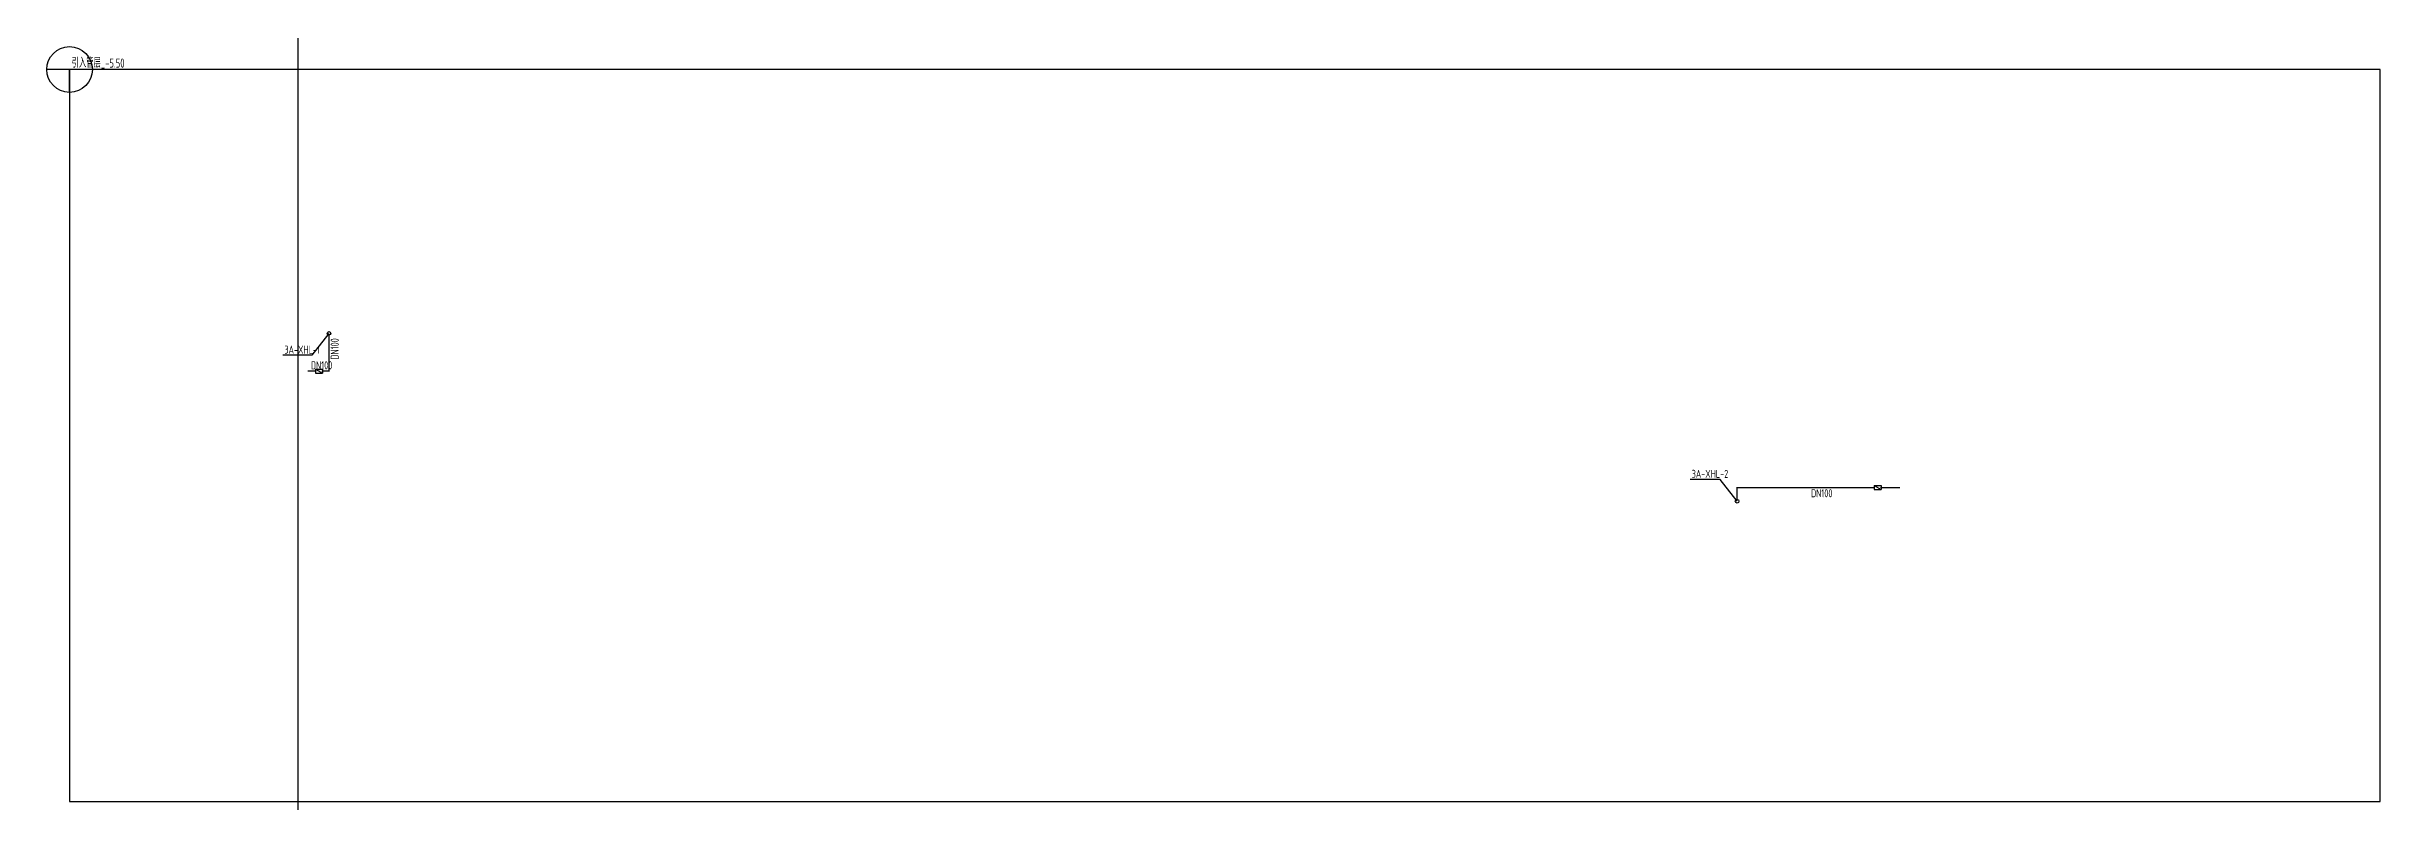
# Model space of a CAD drawing. Header units: millimetres. Extents: x 248770 to 362954, y -904561 to 640477.
# Drawn here: x 260866 to 362954, y 99876 to 132913 of the extents above; entities that cross this region are included whole.
import ezdxf

# ---------------------------------------------------------------- set-up
doc = ezdxf.new("R2010")
doc.units = ezdxf.units.MM
doc.header["$LTSCALE"] = 1000
doc.layers.get('0').update_dxf_attribs({"linetype": 'CONTINUOUS'})
for name, color, linetype in [('DIM_消防', 3, 'CONTINUOUS'), ('PIPE-消防', 1, 'CONTINUOUS'), ('S-Xh_注释', 3, 'CONTINUOUS'), ('TEXT_消防', 7, 'CONTINUOUS'), ('VALVE_消防', 7, 'CONTINUOUS'), ('VPIPE-消防', 1, 'CONTINUOUS')]:
    doc.layers.add(name, color=color, linetype=linetype)
doc.styles.add('_TWT_PIPEDN', font='GBENOR', dxfattribs={"width": 0.7, "height": 3.5, "bigfont": 'GBCBIG'})
doc.styles.add('_TWT_SERIAL', font='GBENOR', dxfattribs={"width": 0.7, "height": 3.5, "bigfont": 'GBCBIG'})
doc.styles.get("Standard").update_dxf_attribs({"font": 'GBENOR', "bigfont": 'GBCBIG'})

# ---------------------------------------------------------------- blocks, each defined once
blk = doc.blocks.new('Floorbase')
for p, q in [((0, 0), (-1000, 0)), ((0, -1000), (0, 0))]:
    blk.add_line(p, q)
blk.add_circle((0, 0), 1000)
at = {"style": '_TWT_PIPEDN', "width": 0.8}
blk.add_attdef('Elevation', (92, 81), '', height=400, dxfattribs=at)
blk = doc.blocks.new('$VALVE$00000316')
for p, q in [((-125, 72), (125, -72)), ((-125, 72), (-125, -72)), ((-125, 72), (125, 72)), ((125, 72), (125, -72)), ((-125, -72), (125, -72))]:
    blk.add_line(p, q)
at = {"const_width": 21.1}
blk.add_lwpolyline([(-11, 0, 1), (11, 0, 1)], format="xyb", close=True, dxfattribs=at)
for p in [(-125, 0), (125, 0)]:
    blk.add_point(p)
at = {"color": 7, "flags": 9}
for tag in ['XSIZE', 'YSIZE']:
    blk.add_attdef(tag, (0, 0), '', height=0.5, dxfattribs=at)

msp = doc.modelspace()

# ---------------------------------------------------------------- hatches: boundary and pattern name
at = {"layer": 'PIPE-消防'}
for points in [[(273216, 118713), (273241, 118713), (273241, 118688)], [(273216, 118713), (273216, 118688), (273241, 118688)], [(334816, 113613), (334786, 113613), (334786, 113643)], [(334816, 113613), (334816, 113643), (334786, 113643)]]:
    msp.add_hatch(color=256, dxfattribs=at).paths.add_polyline_path(points)

# ---------------------------------------------------------------- linework, layer by layer
msp.add_xline((271866, 225576), (0, 1))
at = {"layer": 'DIM_消防'}
for p, q in [((273216, 120363), (272462, 119405)), ((272462, 119405), (271196, 119405)), ((334075, 113967), (332758, 113967)), ((334816, 113013), (334075, 113967))]:
    msp.add_line(p, q, dxfattribs=at)
at = {"layer": 'PIPE-消防'}
for points, const_width in [([(273216, 120283), (273216, 118713)], 50), ([(272628, 118713), (272289, 118713)], 50), ([(273216, 118713), (272928, 118713)], 50), ([(334816, 113093), (334816, 113613)], 60), ([(334816, 113613), (340814, 113613)], 60), ([(341114, 113613), (341937, 113613)], 60)]:
    msp.add_lwpolyline(points, dxfattribs=dict(at, const_width=const_width))
at = {"layer": 'S-Xh_注释'}
msp.add_lwpolyline([(261866, 99876), (362954, 99876), (362954, 131913), (261866, 131913)], close=True, dxfattribs=at)
at = {"layer": 'VPIPE-消防'}
for centre in [(273216, 120363), (334816, 113013)]:
    msp.add_circle(centre, 80, dxfattribs=at)

# ---------------------------------------------------------------- block references
at = {"layer": 'S-Xh_注释', "color": 0}
msp.add_blockref('Floorbase', (261866, 131913), dxfattribs=at).add_auto_attribs({'Elevation': '引入管层_-5.50'})
at = {"layer": 'VALVE_消防', "xscale": -1.2, "yscale": -1.2, "zscale": 1.2, "rotation": 180}
msp.add_blockref('$VALVE$00000316', (272778, 118713), dxfattribs=at)
at = {"layer": 'VALVE_消防', "xscale": 1.2, "yscale": 1.2, "zscale": 1.2}
msp.add_blockref('$VALVE$00000316', (340964, 113613), dxfattribs=at)

# ---------------------------------------------------------------- texts
at = {"layer": 'DIM_消防', "color": 7, "style": '_TWT_SERIAL', "width": 0.7}
for s, p in [('3A-XHL-1', (271266, 119475)), ('3A-XHL-2', (332828, 114037))]:
    msp.add_text(s, height=350, dxfattribs=at).set_placement(p)
at = {"layer": 'TEXT_消防', "style": '_TWT_PIPEDN', "width": 0.7}
msp.add_text('DN100', height=350, rotation=90, dxfattribs=at).set_placement((273641, 119211))
for p in [(272426, 118788), (338050, 113188)]:
    msp.add_text('DN100', height=350, dxfattribs=at).set_placement(p)

doc.saveas('drawing.dxf')
